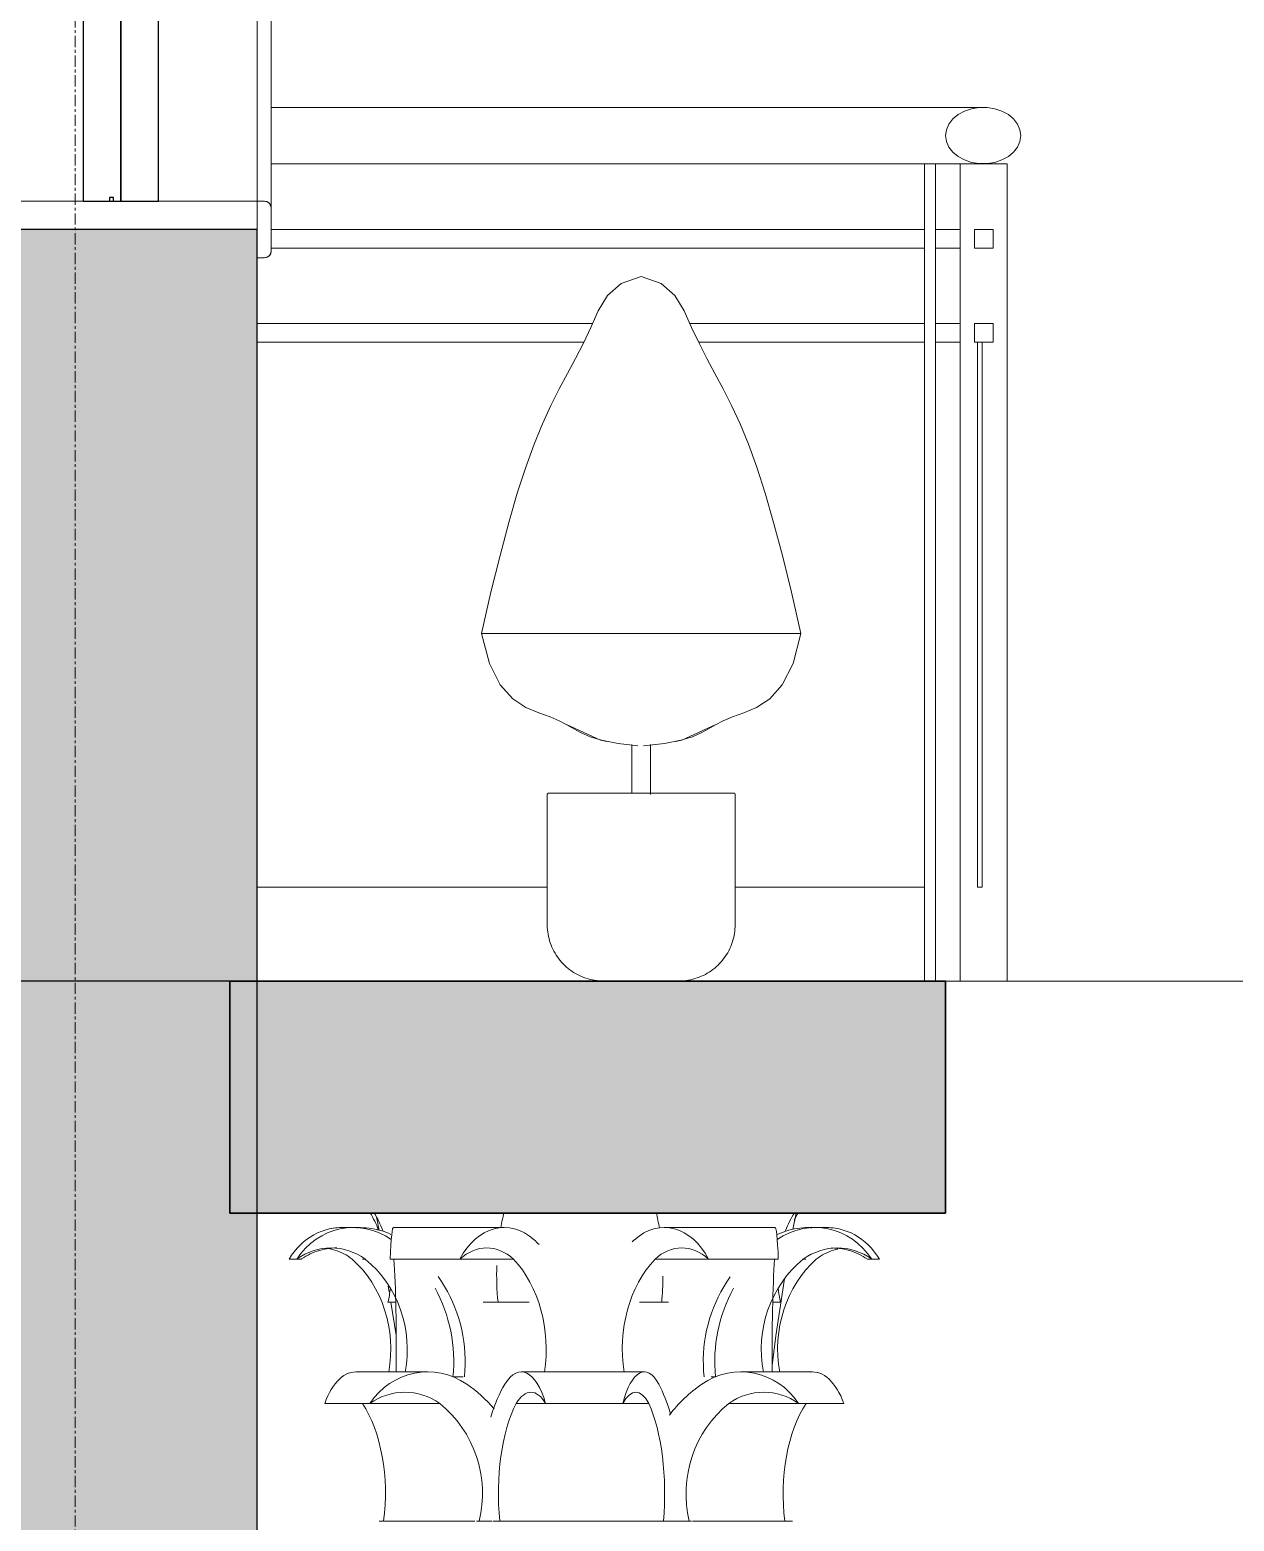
# Model space of a CAD drawing. Header units: inches. Extents: x -657 to 218, y -22 to 381.
# Drawn here: x 53.5 to 104, y 97.4 to 159.9 of the extents above; entities that cross this region are included whole.
import ezdxf

# ---------------------------------------------------------------- set-up
doc = ezdxf.new("R2010")
doc.units = ezdxf.units.IN
doc.header["$MEASUREMENT"] = 0
doc.linetypes.add('Centre', pattern=[1.181102, 0.472441, -0.23622, 0.23622, -0.23622])
doc.linetypes.add('Grid Line', pattern=[0.826772, 0.472441, -0.11811, 0.11811, -0.11811])
for name, color, linetype, lineweight in [('A-COLS', 52, 'Continuous', 9), ('A-FLOR', 192, 'Continuous', 9), ('A-FLOR-HRAL', 11, 'Continuous', 9), ('A-FLOR-LEVL', 51, 'Continuous', 9), ('A-FLOR-PATT', 8, 'Continuous', 9), ('A-GENM', 13, 'Continuous', 9), ('A-GLAZ', 151, 'Continuous', 9), ('A-WALL', 113, 'Continuous', 9), ('A-WALL-PATT', 111, 'Continuous', 9), ('S-GRID', 1, 'Continuous', 9)]:
    doc.layers.add(name, color=color, linetype=linetype, lineweight=lineweight)

# ---------------------------------------------------------------- blocks, each defined once
blk = doc.blocks.new('Blocks_Concrete Vase with Orbifolia Prayer Plant_F01327EN - Orbifolia Prayer Plant-V24-Section 2')
at = {"layer": 'A-GENM'}
for p, q in [((72.467, 134.567), (85.853, 134.567)), ((78.766, 129.91), (78.766, 127.853)), ((79.554, 127.817), (79.554, 129.909)), ((75.223, 127.817), (75.223, 122.362)), ((83.097, 122.362), (83.097, 127.817))]:
    blk.add_line(p, q, dxfattribs=at)
at = {"layer": 'A-GENM', "flags": 128}
for points in [[(72.467, 134.567), (72.863, 136.29), (73.243, 137.833), (73.61, 139.212), (73.967, 140.439), (74.319, 141.53), (74.668, 142.497), (75.018, 143.355), (75.37, 144.12), (75.723, 144.815), (76.07, 145.466), (76.409, 146.096), (76.736, 146.73), (77.047, 147.392), (77.359, 148.082), (77.752, 148.727), (78.321, 149.238), (79.16, 149.528)], [(79.16, 149.528), (78.321, 149.238), (77.752, 148.727), (77.359, 148.082), (77.047, 147.392), (76.736, 146.73), (76.409, 146.096), (76.07, 145.466), (75.723, 144.815), (75.37, 144.12), (75.018, 143.355), (74.668, 142.497), (74.319, 141.53), (73.967, 140.439), (73.61, 139.212), (73.243, 137.833), (72.863, 136.29), (72.467, 134.567)], [(79.16, 149.528), (79.998, 149.238), (80.567, 148.727), (80.961, 148.082), (81.273, 147.392), (81.583, 146.73), (81.91, 146.096), (82.25, 145.466), (82.597, 144.815), (82.949, 144.12), (83.302, 143.355), (83.652, 142.497), (84.001, 141.53), (84.353, 140.439), (84.71, 139.212), (85.077, 137.833), (85.457, 136.29), (85.853, 134.567)], [(85.853, 134.567), (85.457, 136.29), (85.077, 137.833), (84.71, 139.212), (84.353, 140.439), (84.001, 141.53), (83.652, 142.497), (83.302, 143.355), (82.949, 144.12), (82.597, 144.815), (82.25, 145.466), (81.91, 146.096), (81.583, 146.73), (81.273, 147.392), (80.961, 148.082), (80.567, 148.727), (79.998, 149.238), (79.16, 149.528)], [(79.017, 129.859), (78.189, 129.956), (77.503, 130.088), (77.017, 130.236), (76.648, 130.397), (76.337, 130.567), (76.042, 130.74), (75.723, 130.91), (75.34, 131.073), (74.865, 131.234), (74.328, 131.459), (73.774, 131.825), (73.249, 132.412), (72.798, 133.3), (72.467, 134.567)], [(72.467, 134.567), (72.798, 133.3), (73.249, 132.412), (73.774, 131.825), (74.328, 131.459), (74.865, 131.234), (75.34, 131.073), (75.723, 130.91), (76.042, 130.74), (76.337, 130.567), (76.648, 130.397), (77.017, 130.236), (77.503, 130.088), (78.189, 129.956), (79.017, 129.859)], [(85.853, 134.567), (85.522, 133.3), (85.071, 132.412), (84.546, 131.825), (83.992, 131.459), (83.455, 131.234), (82.98, 131.073), (82.596, 130.91), (82.278, 130.74), (81.983, 130.567), (81.672, 130.397), (81.303, 130.236), (80.817, 130.088), (80.13, 129.956), (79.262, 129.854)], [(79.262, 129.854), (80.13, 129.956), (80.817, 130.088), (81.303, 130.236), (81.672, 130.397), (81.983, 130.567), (82.278, 130.74), (82.596, 130.91), (82.98, 131.073), (83.455, 131.234), (83.992, 131.459), (84.546, 131.825), (85.071, 132.412), (85.522, 133.3), (85.853, 134.567)], [(76.057, 130.731), (77.454, 130.1), (77.718, 130.04)], [(82.263, 130.731), (80.865, 130.1), (80.602, 130.04)], [(75.223, 127.817), (75.223, 127.819), (75.223, 127.821), (75.223, 127.824), (75.224, 127.826), (75.224, 127.828), (75.224, 127.83), (75.225, 127.833), (75.226, 127.835), (75.226, 127.837), (75.227, 127.839), (75.228, 127.841), (75.229, 127.843), (75.23, 127.845), (75.232, 127.847), (75.233, 127.849), (75.234, 127.851), (75.236, 127.853), (75.237, 127.855), (75.239, 127.856), (75.24, 127.858), (75.242, 127.859), (75.244, 127.861), (75.245, 127.862), (75.247, 127.864), (75.249, 127.865), (75.251, 127.866), (75.253, 127.867), (75.255, 127.868), (75.257, 127.869), (75.259, 127.87), (75.261, 127.871), (75.264, 127.872), (75.266, 127.872), (75.268, 127.873), (75.27, 127.873), (75.273, 127.874), (75.275, 127.874), (75.277, 127.874), (75.279, 127.874), (75.28, 127.874)], [(75.28, 127.874), (75.283, 127.874), (75.292, 127.874), (75.308, 127.874), (75.33, 127.874), (75.357, 127.874), (75.391, 127.874), (75.431, 127.874), (75.477, 127.874), (75.529, 127.874), (75.586, 127.874), (75.65, 127.874), (75.718, 127.874), (75.793, 127.874), (75.873, 127.874), (75.958, 127.874), (76.048, 127.874), (76.143, 127.874), (76.243, 127.874), (76.348, 127.874), (76.457, 127.874), (76.57, 127.874), (76.688, 127.874), (76.809, 127.874), (76.935, 127.874), (77.064, 127.874), (77.196, 127.874), (77.331, 127.874), (77.469, 127.874), (77.61, 127.874), (77.754, 127.874), (77.9, 127.874), (78.047, 127.874), (78.197, 127.874), (78.348, 127.874), (78.5, 127.874), (78.654, 127.874), (78.77, 127.874)], [(83.04, 127.874), (83.037, 127.874), (83.027, 127.874), (83.012, 127.874), (82.99, 127.874), (82.962, 127.874), (82.928, 127.874), (82.889, 127.874), (82.843, 127.874), (82.791, 127.874), (82.733, 127.874), (82.67, 127.874), (82.601, 127.874), (82.527, 127.874), (82.447, 127.874), (82.362, 127.874), (82.272, 127.874), (82.177, 127.874), (82.077, 127.874), (81.972, 127.874), (81.863, 127.874), (81.749, 127.874), (81.632, 127.874), (81.51, 127.874), (81.385, 127.874), (81.256, 127.874), (81.124, 127.874), (80.989, 127.874), (80.85, 127.874), (80.709, 127.874), (80.566, 127.874), (80.42, 127.874), (80.272, 127.874), (80.123, 127.874), (79.972, 127.874), (79.819, 127.874), (79.666, 127.874), (79.512, 127.874), (79.357, 127.874), (79.202, 127.874), (79.047, 127.874), (78.892, 127.874), (78.737, 127.874), (78.583, 127.874), (78.43, 127.874), (78.278, 127.874), (78.128, 127.874), (77.979, 127.874), (77.832, 127.874), (77.688, 127.874), (77.545, 127.874), (77.405, 127.874), (77.268, 127.874), (77.135, 127.874), (77.004, 127.874), (76.877, 127.874), (76.753, 127.874), (76.633, 127.874), (76.517, 127.874), (76.406, 127.874), (76.299, 127.874), (76.196, 127.874), (76.099, 127.874), (76.006, 127.874), (75.918, 127.874), (75.835, 127.874), (75.758, 127.874), (75.686, 127.874), (75.62, 127.874), (75.559, 127.874), (75.504, 127.874), (75.455, 127.874), (75.412, 127.874), (75.375, 127.874), (75.344, 127.874), (75.319, 127.874), (75.3, 127.874), (75.287, 127.874), (75.281, 127.874), (75.28, 127.874)], [(79.583, 127.874), (79.737, 127.874), (79.89, 127.874), (80.041, 127.874), (80.192, 127.874), (80.34, 127.874), (80.487, 127.874), (80.632, 127.874), (80.774, 127.874), (80.914, 127.874), (81.051, 127.874), (81.185, 127.874), (81.316, 127.874), (81.443, 127.874), (81.567, 127.874), (81.687, 127.874), (81.802, 127.874), (81.914, 127.874), (82.021, 127.874), (82.123, 127.874), (82.221, 127.874), (82.314, 127.874), (82.402, 127.874), (82.484, 127.874), (82.562, 127.874), (82.634, 127.874), (82.7, 127.874), (82.761, 127.874), (82.816, 127.874), (82.865, 127.874), (82.908, 127.874), (82.945, 127.874), (82.976, 127.874), (83.001, 127.874), (83.02, 127.874), (83.032, 127.874), (83.039, 127.874), (83.04, 127.874)], [(83.04, 127.874), (83.042, 127.874), (83.044, 127.874), (83.047, 127.874), (83.049, 127.873), (83.051, 127.873), (83.053, 127.872), (83.055, 127.872), (83.058, 127.871), (83.06, 127.87), (83.062, 127.87), (83.064, 127.869), (83.066, 127.868), (83.068, 127.866), (83.07, 127.865), (83.072, 127.864), (83.074, 127.863), (83.076, 127.861), (83.077, 127.86), (83.079, 127.858), (83.081, 127.857), (83.082, 127.855), (83.084, 127.853), (83.085, 127.851), (83.087, 127.85), (83.088, 127.848), (83.089, 127.846), (83.09, 127.844), (83.091, 127.842), (83.092, 127.84), (83.093, 127.838), (83.094, 127.835), (83.094, 127.833), (83.095, 127.831), (83.096, 127.829), (83.096, 127.827), (83.096, 127.824), (83.097, 127.822), (83.097, 127.82), (83.097, 127.817), (83.097, 127.817)], [(77.585, 120), (77.491, 120.002), (77.396, 120.008), (77.302, 120.017), (77.209, 120.03), (77.116, 120.047), (77.024, 120.068), (76.932, 120.092), (76.842, 120.12), (76.753, 120.151), (76.665, 120.186), (76.579, 120.225), (76.494, 120.267), (76.411, 120.312), (76.33, 120.361), (76.251, 120.413), (76.174, 120.467), (76.1, 120.525), (76.027, 120.586), (75.958, 120.65), (75.89, 120.716), (75.826, 120.786), (75.764, 120.857), (75.706, 120.931), (75.65, 121.007), (75.597, 121.086), (75.548, 121.166), (75.502, 121.249), (75.459, 121.333), (75.419, 121.419), (75.383, 121.506), (75.351, 121.595), (75.322, 121.685), (75.297, 121.776), (75.275, 121.868), (75.257, 121.961), (75.243, 122.054), (75.233, 122.148), (75.226, 122.242), (75.223, 122.337), (75.223, 122.362)], [(83.097, 122.362), (83.095, 122.268), (83.089, 122.173), (83.08, 122.079), (83.067, 121.986), (83.05, 121.893), (83.029, 121.801), (83.005, 121.709), (82.977, 121.619), (82.945, 121.53), (82.91, 121.442), (82.872, 121.356), (82.83, 121.271), (82.785, 121.188), (82.736, 121.107), (82.684, 121.028), (82.629, 120.952), (82.571, 120.877), (82.511, 120.805), (82.447, 120.735), (82.38, 120.668), (82.311, 120.603), (82.24, 120.542), (82.166, 120.483), (82.089, 120.427), (82.011, 120.374), (81.93, 120.325), (81.848, 120.279), (81.764, 120.236), (81.678, 120.197), (81.591, 120.161), (81.502, 120.128), (81.412, 120.099), (81.321, 120.074), (81.229, 120.052), (81.136, 120.034), (81.043, 120.02), (80.949, 120.01), (80.855, 120.003), (80.76, 120), (80.735, 120)]]:
    blk.add_lwpolyline(points, dxfattribs=at)
blk = doc.blocks.new('Railing - 800mm-482877-Section 2')
at = {"layer": 'A-FLOR-HRAL'}
for p, q in [((63.063, 123.937), (75.223, 123.937)), ((83.097, 123.937), (91.028, 123.937))]:
    blk.add_line(p, q, dxfattribs=at)
blk = doc.blocks.new('Railing - 50 x 12mm-482879-Section 2')
at = {"layer": 'A-FLOR-HRAL'}
for p, q in [((91.5, 154.252), (91.028, 154.252)), ((91.028, 154.252), (91.028, 120)), ((91.5, 120), (91.5, 154.252))]:
    blk.add_line(p, q, dxfattribs=at)
blk = doc.blocks.new('Railing - 50 x 12mm-V25-Section 2')
at = {"layer": 'A-FLOR-HRAL'}
for p, q in [((92.532, 120), (92.532, 154.252)), ((92.532, 154.252), (94.5, 154.252)), ((94.5, 154.252), (94.5, 120)), ((94.5, 120), (92.532, 120))]:
    blk.add_line(p, q, dxfattribs=at)
blk = doc.blocks.new('Railing - 800mm-V26-Section 2')
at = {"layer": 'A-FLOR-HRAL', "lineweight": 18}
for p, q in [((93.448, 146.772), (93.251, 146.772)), ((93.251, 146.772), (93.251, 123.937)), ((93.448, 123.937), (93.448, 146.772)), ((93.251, 123.937), (93.448, 123.937))]:
    blk.add_line(p, q, dxfattribs=at)
blk = doc.blocks.new('Railing - Railing-490507-Section 2')
at = {"layer": 'A-FLOR-HRAL'}
for p, q in [((93.492, 156.614), (63.644, 156.614)), ((63.654, 154.252), (92.532, 154.252)), ((63.654, 151.496), (91.028, 151.496)), ((91.5, 151.496), (92.532, 151.496)), ((91.028, 150.709), (63.654, 150.709)), ((92.532, 150.709), (91.5, 150.709)), ((63.063, 147.559), (77.123, 147.559)), ((81.197, 147.559), (91.028, 147.559)), ((91.5, 147.559), (92.532, 147.559)), ((76.756, 146.772), (63.063, 146.772)), ((91.028, 146.772), (81.557, 146.772)), ((92.532, 146.772), (91.5, 146.772))]:
    blk.add_line(p, q, dxfattribs=at)
at = {"layer": 'A-FLOR-HRAL', "lineweight": 18}
for p, q in [((93.909, 151.496), (93.122, 151.496)), ((93.122, 151.496), (93.122, 150.709)), ((93.909, 150.709), (93.909, 151.496)), ((93.122, 150.709), (93.909, 150.709)), ((93.909, 147.559), (93.122, 147.559)), ((93.122, 147.559), (93.122, 146.772)), ((93.909, 146.772), (93.909, 147.559)), ((93.122, 146.772), (93.909, 146.772))]:
    blk.add_line(p, q, dxfattribs=at)
at = {"layer": 'A-FLOR-HRAL', "lineweight": 18, "flags": 128}
for points in [[(95.067, 155.433), (95.032, 155.679), (94.93, 155.913), (94.766, 156.127), (94.546, 156.311), (94.279, 156.456), (93.978, 156.556), (93.656, 156.608), (93.327, 156.608), (93.005, 156.556), (92.704, 156.456), (92.438, 156.311), (92.218, 156.127), (92.053, 155.913), (91.951, 155.679), (91.917, 155.433)], [(91.917, 155.433), (91.951, 155.188), (92.053, 154.953), (92.218, 154.739), (92.438, 154.555), (92.704, 154.41), (93.005, 154.31), (93.327, 154.258), (93.656, 154.258), (93.978, 154.31), (94.279, 154.41), (94.546, 154.555), (94.766, 154.739), (94.93, 154.953), (95.032, 155.188), (95.067, 155.433)]]:
    blk.add_lwpolyline(points, dxfattribs=at)
at = {"layer": 'A-FLOR-HRAL'}
for points in [[(93.327, 156.608), (93.382, 156.612), (93.492, 156.616), (93.602, 156.612), (93.656, 156.608)], [(93.656, 154.258), (93.602, 154.254), (93.492, 154.25), (93.382, 154.254), (93.327, 154.258)]]:
    blk.add_open_spline(points, degree=3, dxfattribs=at)
for name in ['Railing - 50 x 12mm-482879-Section 2', 'Railing - 50 x 12mm-V25-Section 2', 'Railing - 800mm-V26-Section 2', 'Railing - 800mm-482877-Section 2']:
    blk.add_blockref(name, (0, 0))
blk = doc.blocks.new('Top Rail Type - Top Rail_Internal_-490515-Section 2')
at = {"layer": 'A-FLOR-HRAL'}
for p, q in [((93.492, 156.614), (63.644, 156.614)), ((63.654, 154.252), (92.532, 154.252))]:
    blk.add_line(p, q, dxfattribs=at)
at = {"layer": 'A-FLOR-HRAL', "flags": 128}
for points in [[(95.067, 155.433), (95.032, 155.679), (94.93, 155.913), (94.766, 156.127), (94.546, 156.311), (94.279, 156.456), (93.978, 156.556), (93.656, 156.608), (93.327, 156.608), (93.005, 156.556), (92.704, 156.456), (92.438, 156.311), (92.218, 156.127), (92.053, 155.913), (91.951, 155.679), (91.917, 155.433)], [(91.917, 155.433), (91.951, 155.188), (92.053, 154.953), (92.218, 154.739), (92.438, 154.555), (92.704, 154.41), (93.005, 154.31), (93.327, 154.258), (93.656, 154.258), (93.978, 154.31), (94.279, 154.41), (94.546, 154.555), (94.766, 154.739), (94.93, 154.953), (95.032, 155.188), (95.067, 155.433)]]:
    blk.add_lwpolyline(points, dxfattribs=at)
at = {"layer": 'A-FLOR-HRAL'}
for points in [[(93.327, 156.608), (93.382, 156.612), (93.492, 156.616), (93.602, 156.612), (93.656, 156.608)], [(93.656, 154.258), (93.602, 154.254), (93.492, 154.25), (93.382, 154.254), (93.327, 154.258)]]:
    blk.add_open_spline(points, degree=3, dxfattribs=at)
blk = doc.blocks.new('Blocks_4 Panel Checkered Sliding Window_F03360EN - 1_2 x 1_1 m-504167-Section 2')
at = {"layer": 'A-GLAZ', "lineweight": 18}
for p, q in [((51.055, 195.708), (51.055, 193.898)), ((51.646, 195.984), (51.332, 195.984)), ((51.646, 193.622), (51.646, 195.984)), ((63.063, 195.984), (63.063, 193.622)), ((63.377, 195.984), (63.063, 195.984)), ((63.654, 193.898), (63.654, 195.708)), ((51.646, 194.803), (51.646, 193.622)), ((63.063, 194.803), (51.646, 194.803)), ((63.063, 193.622), (63.063, 194.803)), ((51.332, 193.622), (51.646, 193.622)), ((51.646, 193.622), (63.063, 193.622)), ((63.063, 193.622), (63.377, 193.622)), ((51.646, 152.677), (51.332, 152.677)), ((51.646, 152.677), (51.646, 151.496)), ((63.063, 152.677), (51.646, 152.677)), ((51.646, 150.315), (51.646, 152.677)), ((63.063, 151.496), (63.063, 152.677)), ((63.377, 152.677), (63.063, 152.677)), ((63.063, 152.677), (63.063, 150.315)), ((51.055, 152.401), (51.055, 150.591)), ((63.654, 150.591), (63.654, 152.401)), ((51.646, 151.496), (63.063, 151.496)), ((51.332, 150.315), (51.646, 150.315)), ((63.063, 150.315), (63.377, 150.315))]:
    blk.add_line(p, q, dxfattribs=at)
at = {"layer": 'A-GLAZ'}
for p, q in [((51.055, 193.898), (51.055, 152.401)), ((63.654, 152.401), (63.654, 193.898)), ((51.646, 152.677), (51.646, 193.622)), ((51.646, 193.622), (51.646, 152.677)), ((63.063, 152.677), (63.063, 193.622)), ((63.063, 152.677), (63.063, 193.622)), ((53.856, 176.319), (53.856, 176.161)), ((53.888, 176.319), (53.856, 176.319)), ((54.316, 176.319), (53.872, 176.319)), ((54.961, 176.319), (54.316, 176.319)), ((54.316, 176.161), (54.316, 176.319)), ((54.961, 176.319), (55.261, 176.319)), ((54.961, 176.161), (54.961, 176.319)), ((55.261, 176.319), (55.618, 176.319)), ((55.261, 176.161), (55.261, 176.319)), ((55.618, 176.319), (55.78, 176.319)), ((55.618, 176.319), (55.618, 176.161)), ((55.717, 173.307), (55.717, 176.319)), ((55.717, 176.319), (55.78, 176.319)), ((53.856, 176.161), (53.888, 176.161)), ((53.872, 176.161), (54.316, 176.161)), ((53.926, 176.161), (53.926, 173.307)), ((54.316, 176.161), (54.961, 176.161)), ((54.714, 173.307), (54.714, 176.161)), ((55.261, 176.161), (54.961, 176.161)), ((55.618, 176.161), (55.261, 176.161)), ((55.78, 176.161), (55.618, 176.161)), ((55.697, 175.776), (55.697, 175.694)), ((55.697, 175.694), (55.697, 175.612)), ((53.83, 174.87), (53.83, 174.823)), ((53.83, 174.87), (54.315, 174.87)), ((53.83, 174.823), (54.315, 174.823)), ((53.83, 174.776), (53.83, 174.682)), ((53.83, 174.776), (54.315, 174.776)), ((53.83, 174.682), (54.315, 174.682)), ((53.83, 174.635), (53.83, 174.587)), ((53.83, 174.635), (54.315, 174.635)), ((53.83, 174.587), (54.315, 174.587)), ((53.877, 174.823), (53.877, 174.776)), ((53.877, 174.823), (53.936, 174.823)), ((53.877, 174.682), (53.877, 174.635)), ((53.877, 174.635), (53.936, 174.635)), ((54.315, 174.87), (54.801, 174.87)), ((54.315, 174.823), (54.801, 174.823)), ((54.315, 174.776), (54.801, 174.776)), ((54.315, 174.682), (54.801, 174.682)), ((54.315, 174.635), (54.801, 174.635)), ((54.315, 174.587), (54.801, 174.587)), ((54.639, 174.477), (54.669, 174.477)), ((54.695, 174.823), (54.754, 174.823)), ((54.695, 174.635), (54.754, 174.635)), ((54.754, 174.776), (54.754, 174.823)), ((54.754, 174.635), (54.754, 174.682)), ((54.801, 174.823), (54.801, 174.87)), ((54.801, 174.682), (54.801, 174.776)), ((54.801, 174.587), (54.801, 174.635)), ((55.697, 173.857), (55.697, 173.775)), ((55.697, 173.775), (55.697, 173.692)), ((53.854, 173.307), (53.854, 173.15)), ((53.87, 173.307), (53.854, 173.307)), ((53.87, 173.307), (53.854, 173.307)), ((53.854, 173.15), (53.87, 173.15)), ((53.854, 173.15), (53.87, 173.15)), ((53.856, 173.15), (53.856, 172.992)), ((54.079, 173.15), (53.856, 173.15)), ((53.972, 173.307), (53.87, 173.307)), ((53.966, 173.459), (53.966, 173.15)), ((53.966, 173.459), (53.968, 173.439)), ((54.547, 173.15), (54.079, 173.15)), ((54.405, 173.635), (54.235, 173.635)), ((55.717, 173.15), (54.547, 173.15)), ((54.967, 173.307), (54.67, 173.307)), ((54.672, 173.439), (54.674, 173.459)), ((54.674, 173.15), (54.674, 173.459)), ((54.967, 173.307), (55.261, 173.307)), ((54.967, 173.15), (54.967, 173.307)), ((55.261, 173.307), (55.618, 173.307)), ((55.261, 173.15), (55.261, 173.307)), ((55.618, 173.307), (55.717, 173.307)), ((55.618, 173.307), (55.618, 173.15)), ((55.717, 173.15), (55.717, 172.992)), ((55.78, 173.15), (55.717, 173.15)), ((53.856, 172.992), (54.079, 172.992)), ((53.926, 172.992), (53.926, 170.138)), ((54.079, 172.992), (54.547, 172.992)), ((54.547, 172.992), (55.717, 172.992)), ((54.714, 170.138), (54.714, 172.992)), ((55.697, 172.607), (55.697, 172.525)), ((55.697, 172.525), (55.697, 172.442)), ((55.717, 172.992), (55.717, 170.138)), ((53.83, 171.712), (53.83, 171.665)), ((54.315, 171.712), (53.83, 171.712)), ((54.315, 171.665), (53.83, 171.665)), ((53.83, 171.617), (53.83, 171.524)), ((54.315, 171.617), (53.83, 171.617)), ((54.315, 171.524), (53.83, 171.524)), ((53.83, 171.476), (53.83, 171.429)), ((54.315, 171.476), (53.83, 171.476)), ((54.315, 171.429), (53.83, 171.429)), ((53.877, 171.665), (53.877, 171.617)), ((53.936, 171.665), (53.877, 171.665)), ((53.877, 171.524), (53.877, 171.476)), ((53.936, 171.476), (53.877, 171.476)), ((54.315, 171.319), (54.249, 171.319)), ((54.801, 171.712), (54.315, 171.712)), ((54.801, 171.665), (54.315, 171.665)), ((54.801, 171.617), (54.315, 171.617)), ((54.801, 171.524), (54.315, 171.524)), ((54.801, 171.476), (54.315, 171.476)), ((54.801, 171.429), (54.315, 171.429)), ((54.669, 171.822), (54.639, 171.822)), ((54.754, 171.665), (54.695, 171.665)), ((54.754, 171.476), (54.695, 171.476)), ((54.754, 171.617), (54.754, 171.665)), ((54.754, 171.476), (54.754, 171.524)), ((54.801, 171.665), (54.801, 171.712)), ((54.801, 171.524), (54.801, 171.617)), ((54.801, 171.429), (54.801, 171.476)), ((55.697, 170.688), (55.697, 170.605)), ((53.854, 170.138), (53.854, 169.98)), ((53.87, 170.138), (53.854, 170.138)), ((54.092, 170.138), (53.854, 170.138)), ((53.908, 170.138), (53.87, 170.138)), ((54.547, 170.138), (54.092, 170.138)), ((54.092, 170.138), (54.092, 169.98)), ((55.717, 170.138), (54.547, 170.138)), ((55.697, 170.605), (55.697, 170.523)), ((55.717, 170.138), (55.717, 169.98)), ((53.854, 169.98), (54.092, 169.98)), ((53.854, 169.98), (53.87, 169.98)), ((53.87, 169.98), (53.908, 169.98)), ((54.092, 169.98), (54.547, 169.98)), ((54.547, 169.98), (55.717, 169.98)), ((55.78, 169.98), (55.717, 169.98))]:
    blk.add_line(p, q, dxfattribs=at)
at = {"layer": 'A-GLAZ', "lineweight": 25}
for p, q in [((55.78, 193.622), (55.78, 152.677)), ((57.354, 193.622), (55.78, 193.622)), ((57.354, 152.677), (57.354, 193.622)), ((57.354, 193.622), (57.354, 152.677)), ((58.929, 193.622), (57.354, 193.622)), ((58.929, 152.677), (58.929, 193.622)), ((55.78, 152.677), (57.354, 152.677)), ((56.882, 152.835), (56.882, 152.677)), ((57.039, 152.835), (56.882, 152.835)), ((56.882, 152.677), (57.039, 152.677)), ((57.039, 152.677), (57.039, 152.835)), ((57.354, 152.677), (58.929, 152.677))]:
    blk.add_line(p, q, dxfattribs=at)
at = {"layer": 'A-GLAZ', "flags": 128}
for points in [[(53.878, 174.87), (53.877, 174.876), (53.877, 174.882), (53.877, 174.888), (53.877, 174.893), (53.877, 174.899), (53.878, 174.905), (53.878, 174.911), (53.879, 174.917), (53.88, 174.922), (53.882, 174.928), (53.883, 174.934), (53.885, 174.939), (53.887, 174.945), (53.89, 174.95), (53.892, 174.955), (53.895, 174.96), (53.898, 174.965), (53.901, 174.97), (53.904, 174.975), (53.908, 174.98), (53.908, 174.98)], [(53.908, 174.477), (53.904, 174.482), (53.901, 174.487), (53.898, 174.492), (53.895, 174.497), (53.892, 174.502), (53.89, 174.507), (53.887, 174.513), (53.885, 174.518), (53.883, 174.523), (53.882, 174.529), (53.88, 174.535), (53.879, 174.54), (53.878, 174.546), (53.878, 174.552), (53.877, 174.558), (53.877, 174.564), (53.877, 174.569), (53.877, 174.575), (53.877, 174.581), (53.878, 174.587), (53.878, 174.587)], [(54.723, 174.98), (54.727, 174.975), (54.73, 174.971), (54.733, 174.966), (54.736, 174.961), (54.739, 174.956), (54.741, 174.95), (54.744, 174.945), (54.746, 174.939), (54.747, 174.934), (54.749, 174.928), (54.751, 174.923), (54.752, 174.917), (54.753, 174.911), (54.753, 174.905), (54.754, 174.9), (54.754, 174.894), (54.754, 174.888), (54.754, 174.882), (54.753, 174.876), (54.753, 174.87), (54.753, 174.87)], [(54.753, 174.587), (54.753, 174.581), (54.754, 174.576), (54.754, 174.57), (54.754, 174.564), (54.754, 174.558), (54.753, 174.552), (54.753, 174.547), (54.752, 174.541), (54.751, 174.535), (54.749, 174.529), (54.748, 174.524), (54.746, 174.518), (54.744, 174.513), (54.741, 174.507), (54.739, 174.502), (54.736, 174.497), (54.733, 174.492), (54.73, 174.487), (54.727, 174.482), (54.723, 174.478), (54.723, 174.477)], [(54.162, 173.628), (54.09, 173.603), (54.032, 173.569), (53.991, 173.529), (53.969, 173.484)], [(54.671, 173.484), (54.649, 173.529), (54.608, 173.569), (54.55, 173.603), (54.478, 173.628)], [(53.878, 171.712), (53.877, 171.718), (53.877, 171.724), (53.877, 171.729), (53.877, 171.735), (53.877, 171.741), (53.878, 171.747), (53.878, 171.753), (53.879, 171.758), (53.88, 171.764), (53.882, 171.77), (53.883, 171.775), (53.885, 171.781), (53.887, 171.786), (53.89, 171.792), (53.892, 171.797), (53.895, 171.802), (53.898, 171.807), (53.901, 171.812), (53.904, 171.817), (53.908, 171.822), (53.908, 171.822)], [(53.908, 171.319), (53.904, 171.324), (53.901, 171.329), (53.898, 171.333), (53.895, 171.339), (53.892, 171.344), (53.89, 171.349), (53.887, 171.354), (53.885, 171.36), (53.883, 171.365), (53.882, 171.371), (53.88, 171.377), (53.879, 171.382), (53.878, 171.388), (53.878, 171.394), (53.877, 171.4), (53.877, 171.405), (53.877, 171.411), (53.877, 171.417), (53.877, 171.423), (53.878, 171.429), (53.878, 171.429)], [(54.723, 171.822), (54.727, 171.817), (54.73, 171.812), (54.733, 171.808), (54.736, 171.802), (54.739, 171.797), (54.741, 171.792), (54.744, 171.787), (54.746, 171.781), (54.747, 171.776), (54.749, 171.77), (54.751, 171.764), (54.752, 171.759), (54.753, 171.753), (54.753, 171.747), (54.754, 171.741), (54.754, 171.736), (54.754, 171.73), (54.754, 171.724), (54.753, 171.718), (54.753, 171.712), (54.753, 171.712)], [(54.753, 171.429), (54.753, 171.423), (54.754, 171.417), (54.754, 171.412), (54.754, 171.406), (54.754, 171.4), (54.753, 171.394), (54.753, 171.388), (54.752, 171.383), (54.751, 171.377), (54.749, 171.371), (54.748, 171.366), (54.746, 171.36), (54.744, 171.355), (54.741, 171.349), (54.739, 171.344), (54.736, 171.339), (54.733, 171.334), (54.73, 171.329), (54.727, 171.324), (54.723, 171.319), (54.723, 171.319)]]:
    blk.add_lwpolyline(points, dxfattribs=at)
at = {"layer": 'A-GLAZ', "lineweight": 18}
for centre, start, end in [((51.332, 195.708), 90, 180), ((63.377, 195.708), 0, 90), ((51.332, 193.898), 180, 270), ((63.377, 193.898), 270, 0), ((51.332, 152.401), 90, 180), ((63.377, 152.401), 0, 90), ((51.332, 150.591), 180, 270), ((63.377, 150.591), 270, 0)]:
    blk.add_arc(centre, 0.276, start, end, dxfattribs=at)
at = {"layer": 'A-GLAZ'}
for points, knots in [([(51.055, 195.708), (51.055, 195.733), (51.06, 195.768), (51.075, 195.814), (51.089, 195.841), (51.102, 195.861), (51.116, 195.881), (51.132, 195.899), (51.149, 195.916), (51.168, 195.931), (51.193, 195.948), (51.225, 195.964), (51.271, 195.98), (51.307, 195.984), (51.332, 195.984)], [0, 0, 0, 0, 0.166667, 0.25, 0.333333, 0.375, 0.416667, 0.5, 0.541667, 0.583333, 0.666667, 0.75, 0.833333, 1, 1, 1, 1]), ([(63.377, 195.984), (63.401, 195.984), (63.437, 195.98), (63.483, 195.964), (63.516, 195.948), (63.541, 195.931), (63.56, 195.916), (63.577, 195.899), (63.597, 195.877), (63.614, 195.851), (63.625, 195.83), (63.635, 195.808), (63.649, 195.768), (63.654, 195.733), (63.654, 195.708)], [0, 0, 0, 0, 0.166667, 0.25, 0.333333, 0.416667, 0.458333, 0.5, 0.583333, 0.666667, 0.708333, 0.75, 0.833333, 1, 1, 1, 1]), ([(51.332, 193.622), (51.307, 193.622), (51.271, 193.627), (51.225, 193.642), (51.193, 193.658), (51.168, 193.675), (51.149, 193.691), (51.132, 193.707), (51.112, 193.73), (51.095, 193.755), (51.083, 193.776), (51.073, 193.798), (51.06, 193.838), (51.055, 193.874), (51.055, 193.898)], [0, 0, 0, 0, 0.166667, 0.25, 0.333333, 0.416667, 0.458333, 0.5, 0.583333, 0.666667, 0.708333, 0.75, 0.833333, 1, 1, 1, 1]), ([(63.654, 193.898), (63.654, 193.874), (63.649, 193.838), (63.633, 193.792), (63.62, 193.765), (63.607, 193.745), (63.593, 193.725), (63.577, 193.707), (63.56, 193.691), (63.541, 193.675), (63.516, 193.658), (63.483, 193.642), (63.437, 193.627), (63.401, 193.622), (63.377, 193.622)], [0, 0, 0, 0, 0.166667, 0.25, 0.333333, 0.375, 0.416667, 0.5, 0.541667, 0.583333, 0.666667, 0.75, 0.833333, 1, 1, 1, 1]), ([(54.32, 173.634), (54.311, 173.634), (54.297, 173.634), (54.279, 173.634), (54.266, 173.634), (54.252, 173.634), (54.239, 173.635), (54.225, 173.635), (54.212, 173.634), (54.199, 173.633), (54.183, 173.631), (54.17, 173.629), (54.162, 173.628)], [0, 0, 0, 0, 0.166667, 0.25, 0.333333, 0.416667, 0.5, 0.583333, 0.666667, 0.75, 0.833333, 1, 1, 1, 1]), ([(54.478, 173.628), (54.47, 173.629), (54.458, 173.631), (54.441, 173.633), (54.428, 173.634), (54.415, 173.635), (54.402, 173.635), (54.388, 173.634), (54.375, 173.634), (54.361, 173.634), (54.343, 173.634), (54.329, 173.634), (54.32, 173.634)], [0, 0, 0, 0, 0.166667, 0.25, 0.333333, 0.416667, 0.5, 0.583333, 0.666667, 0.75, 0.833333, 1, 1, 1, 1]), ([(51.332, 152.677), (51.307, 152.677), (51.271, 152.672), (51.225, 152.657), (51.193, 152.641), (51.168, 152.624), (51.149, 152.609), (51.132, 152.592), (51.112, 152.57), (51.095, 152.544), (51.083, 152.523), (51.073, 152.501), (51.06, 152.461), (51.055, 152.425), (51.055, 152.401)], [0, 0, 0, 0, 0.166667, 0.25, 0.333333, 0.416667, 0.458333, 0.5, 0.583333, 0.666667, 0.708333, 0.75, 0.833333, 1, 1, 1, 1]), ([(63.654, 152.401), (63.654, 152.425), (63.649, 152.461), (63.633, 152.507), (63.62, 152.534), (63.607, 152.554), (63.593, 152.574), (63.577, 152.592), (63.56, 152.609), (63.541, 152.624), (63.516, 152.641), (63.483, 152.657), (63.437, 152.672), (63.401, 152.677), (63.377, 152.677)], [0, 0, 0, 0, 0.166667, 0.25, 0.333333, 0.375, 0.416667, 0.5, 0.541667, 0.583333, 0.666667, 0.75, 0.833333, 1, 1, 1, 1]), ([(51.055, 150.591), (51.055, 150.567), (51.06, 150.531), (51.075, 150.485), (51.089, 150.458), (51.102, 150.438), (51.116, 150.418), (51.132, 150.4), (51.149, 150.383), (51.168, 150.368), (51.193, 150.351), (51.225, 150.335), (51.271, 150.32), (51.307, 150.315), (51.332, 150.315)], [0, 0, 0, 0, 0.166667, 0.25, 0.333333, 0.375, 0.416667, 0.5, 0.541667, 0.583333, 0.666667, 0.75, 0.833333, 1, 1, 1, 1]), ([(63.377, 150.315), (63.401, 150.315), (63.437, 150.32), (63.483, 150.335), (63.516, 150.351), (63.541, 150.368), (63.56, 150.383), (63.577, 150.4), (63.597, 150.423), (63.614, 150.448), (63.625, 150.469), (63.635, 150.491), (63.649, 150.531), (63.654, 150.567), (63.654, 150.591)], [0, 0, 0, 0, 0.166667, 0.25, 0.333333, 0.416667, 0.458333, 0.5, 0.583333, 0.666667, 0.708333, 0.75, 0.833333, 1, 1, 1, 1])]:
    blk.add_open_spline(points, degree=3, knots=knots, dxfattribs=at)

msp = doc.modelspace()

# ---------------------------------------------------------------- hatches: boundary and pattern name
at = {"layer": 'A-FLOR-PATT'}
msp.add_hatch(color=256, dxfattribs=at).paths.add_polyline_path([(90.701, 110.273), (91.917, 110.273), (91.917, 120), (61.917, 120), (61.917, 110.273), (87.398, 110.273)])
at = {"layer": 'A-WALL-PATT'}
h = msp.add_hatch(color=256, dxfattribs=at)
h.paths.add_polyline_path([(63.063, 120), (63.063, 151.496), (51.646, 151.496), (51.646, 120), (57.674, 120)])
h.paths.add_polyline_path([(57.674, 194.803), (63.063, 194.803), (63.063, 240), (51.646, 240), (51.646, 194.803)])
msp.add_hatch(color=256, dxfattribs=at).paths.add_polyline_path([(51.646, 0), (63.063, 0), (63.063, 120), (51.646, 120), (51.646, 21.742)])

# ---------------------------------------------------------------- linework, layer by layer
at = {"layer": 'A-COLS'}
for p, q in [((68.175, 109.545), (68.075, 110.049)), ((85.654, 110.273), (85.519, 109.591)), ((64.747, 108.342), (64.406, 108.342)), ((64.908, 108.342), (64.727, 108.342)), ((65.686, 108.711), (65.622, 108.691)), ((67.62, 108.342), (67.481, 108.342)), ((68.641, 108.342), (71.564, 108.342)), ((71.591, 108.342), (73.806, 108.342)), ((81.956, 108.342), (79.741, 108.342)), ((84.906, 108.342), (81.983, 108.342)), ((85.913, 108.342), (86.066, 108.342)), ((88.639, 108.342), (88.82, 108.342)), ((88.8, 108.342), (89.141, 108.342)), ((68.6, 106.971), (68.562, 107.213)), ((68.548, 106.539), (68.875, 106.539)), ((72.534, 106.539), (73.16, 106.539)), ((73.16, 106.539), (74.46, 106.539)), ((79.091, 106.539), (80.019, 106.539)), ((80.019, 106.539), (80.304, 106.539)), ((84.672, 106.539), (84.999, 106.539)), ((71.464, 103.41), (71.271, 103.41)), ((71.397, 103.41), (71.701, 103.41)), ((82.15, 103.41), (82.093, 103.41)), ((82.143, 103.41), (82.276, 103.41)), ((67.791, 102.294), (65.899, 102.294)), ((70.716, 102.294), (67.817, 102.294)), ((73.926, 102.294), (75.138, 102.294)), ((75.152, 102.294), (78.395, 102.294)), ((78.408, 102.294), (79.478, 102.294)), ((82.831, 102.294), (85.73, 102.294)), ((85.756, 102.294), (87.648, 102.294)), ((68.181, 97.362), (68.341, 97.362)), ((68.513, 97.362), (68.368, 97.362)), ((68.475, 97.362), (72.193, 97.362)), ((72.37, 97.362), (72.254, 97.362)), ((72.37, 97.362), (72.769, 97.362)), ((72.752, 97.362), (72.906, 97.362)), ((72.941, 97.362), (73.232, 97.362)), ((73.232, 97.362), (74.02, 97.362)), ((74.015, 97.362), (79.72, 97.362)), ((79.711, 97.362), (80.091, 97.362)), ((80.091, 97.362), (80.2, 97.362)), ((80.213, 97.362), (80.895, 97.362)), ((80.879, 97.362), (81.177, 97.362)), ((81.177, 97.362), (81.262, 97.362)), ((81.316, 97.362), (85.504, 97.362))]:
    msp.add_line(p, q, dxfattribs=at)
at = {"layer": 'A-COLS', "flags": 128}
for points in [[(66.595, 109.665), (66.718, 109.665), (66.83, 109.665), (66.933, 109.665), (67.026, 109.665), (67.109, 109.665), (67.182, 109.665), (67.244, 109.665), (67.296, 109.665), (67.337, 109.665), (67.368, 109.665), (67.387, 109.665), (67.397, 109.665), (67.397, 109.665)], [(67.397, 109.665), (67.392, 109.665), (67.376, 109.665), (67.349, 109.665), (67.312, 109.665), (67.264, 109.665), (67.205, 109.665), (67.136, 109.665), (67.057, 109.665), (66.968, 109.665), (66.868, 109.665), (66.759, 109.665), (66.64, 109.665), (66.595, 109.665)], [(67.397, 109.665), (67.392, 109.665), (67.376, 109.665), (67.349, 109.665), (67.312, 109.665), (67.264, 109.665), (67.205, 109.665), (67.136, 109.665), (67.106, 109.665)], [(67.106, 109.665), (67.179, 109.665), (67.242, 109.665), (67.294, 109.665), (67.335, 109.665), (67.366, 109.665), (67.387, 109.665), (67.396, 109.665), (67.397, 109.665)], [(67.397, 109.665), (67.517, 109.662), (67.637, 109.655), (67.756, 109.643), (67.875, 109.626), (67.993, 109.605), (68.11, 109.579), (68.226, 109.548), (68.341, 109.512), (68.454, 109.472), (68.565, 109.428), (68.675, 109.379)], [(67.397, 109.665), (67.517, 109.662), (67.637, 109.655), (67.756, 109.643), (67.875, 109.626), (67.993, 109.605), (68.11, 109.579), (68.226, 109.548), (68.284, 109.53)], [(68.773, 109.665), (69.04, 109.665), (69.307, 109.665), (69.571, 109.665), (69.834, 109.665), (70.095, 109.665), (70.353, 109.665), (70.608, 109.665), (70.86, 109.665), (71.107, 109.665), (71.35, 109.665), (71.589, 109.665), (71.823, 109.665), (72.051, 109.665), (72.273, 109.665), (72.489, 109.665), (72.698, 109.665), (72.901, 109.665), (73.097, 109.665), (73.285, 109.665), (73.421, 109.665)], [(80.126, 109.665), (80.308, 109.665), (80.498, 109.665), (80.695, 109.665), (80.899, 109.665), (81.111, 109.665), (81.328, 109.665), (81.552, 109.665), (81.781, 109.665), (82.016, 109.665), (82.256, 109.665), (82.5, 109.665), (82.749, 109.665), (83.001, 109.665), (83.257, 109.665), (83.516, 109.665), (83.777, 109.665), (84.041, 109.665), (84.306, 109.665), (84.572, 109.665), (84.774, 109.665)], [(84.828, 109.357), (84.891, 109.388), (85.001, 109.436), (85.112, 109.48), (85.226, 109.519), (85.341, 109.553), (85.457, 109.583), (85.574, 109.609), (85.692, 109.63), (85.811, 109.645), (85.931, 109.657), (86.05, 109.663), (86.15, 109.665)], [(85.341, 109.553), (85.457, 109.583), (85.574, 109.609), (85.692, 109.63), (85.811, 109.645), (85.931, 109.657), (86.05, 109.663), (86.15, 109.665)], [(86.952, 109.665), (86.829, 109.665), (86.717, 109.665), (86.614, 109.665), (86.521, 109.665), (86.438, 109.665), (86.365, 109.665), (86.303, 109.665), (86.251, 109.665), (86.21, 109.665), (86.18, 109.665), (86.16, 109.665), (86.15, 109.665), (86.15, 109.665)], [(86.15, 109.665), (86.155, 109.665), (86.171, 109.665), (86.198, 109.665), (86.235, 109.665), (86.283, 109.665), (86.342, 109.665), (86.411, 109.665), (86.441, 109.665)], [(86.441, 109.665), (86.368, 109.665), (86.305, 109.665), (86.253, 109.665), (86.212, 109.665), (86.181, 109.665), (86.16, 109.665), (86.151, 109.665), (86.15, 109.665)], [(86.15, 109.665), (86.155, 109.665), (86.171, 109.665), (86.198, 109.665), (86.235, 109.665), (86.283, 109.665), (86.342, 109.665), (86.411, 109.665), (86.49, 109.665), (86.579, 109.665), (86.679, 109.665), (86.788, 109.665), (86.907, 109.665), (86.952, 109.665)], [(66.411, 108.813), (66.306, 108.811), (66.201, 108.805), (66.097, 108.794), (65.993, 108.78), (65.89, 108.761), (65.787, 108.738), (65.686, 108.711), (65.586, 108.68), (65.487, 108.645), (65.389, 108.606), (65.293, 108.563), (65.199, 108.517), (65.107, 108.466), (65.017, 108.413), (64.929, 108.355), (64.91, 108.342)], [(88.637, 108.342), (88.55, 108.4), (88.46, 108.455), (88.369, 108.506), (88.275, 108.553), (88.18, 108.597), (88.082, 108.637), (87.984, 108.673), (87.884, 108.705), (87.783, 108.732), (87.68, 108.756), (87.577, 108.776), (87.473, 108.792), (87.369, 108.803), (87.264, 108.81), (87.16, 108.813), (87.136, 108.813)], [(70.649, 107.615), (70.788, 107.412), (70.918, 107.203), (71.04, 106.989), (71.153, 106.771), (71.257, 106.548), (71.352, 106.322), (71.438, 106.091), (71.515, 105.858), (71.582, 105.621), (71.64, 105.382), (71.689, 105.141), (71.727, 104.898), (71.756, 104.654), (71.775, 104.409), (71.784, 104.163), (71.784, 103.917), (71.773, 103.672), (71.753, 103.427), (71.751, 103.41)], [(81.796, 103.41), (81.775, 103.655), (81.764, 103.901), (81.762, 104.147), (81.771, 104.393), (81.789, 104.638), (81.818, 104.882), (81.856, 105.125), (81.903, 105.366), (81.96, 105.605), (82.027, 105.842), (82.103, 106.076), (82.189, 106.306), (82.284, 106.533), (82.387, 106.756), (82.5, 106.975), (82.621, 107.189), (82.75, 107.398), (82.888, 107.602)], [(85.171, 107.522), (84.798, 105.135), (84.653, 103.885)], [(68.895, 105.064), (68.885, 105.154), (68.668, 106.539)], [(67.205, 103.617), (67.431, 103.617), (67.65, 103.617), (67.863, 103.617), (68.069, 103.617), (68.268, 103.617), (68.46, 103.617), (68.644, 103.617), (68.82, 103.617), (68.989, 103.617), (69.148, 103.617), (69.299, 103.617), (69.441, 103.617), (69.574, 103.617), (69.697, 103.617), (69.81, 103.617), (69.914, 103.617), (70.008, 103.617), (70.092, 103.617), (70.165, 103.617), (70.214, 103.617)], [(68.567, 103.617), (68.414, 103.617), (68.22, 103.617), (68.019, 103.617), (67.811, 103.617), (67.597, 103.617), (67.376, 103.617), (67.205, 103.617)], [(74.136, 103.617), (74.383, 103.617), (74.633, 103.617), (74.888, 103.617), (75.145, 103.617), (75.406, 103.617), (75.668, 103.617), (75.933, 103.617), (76.199, 103.617), (76.466, 103.617), (76.734, 103.617), (77.002, 103.617), (77.269, 103.617), (77.537, 103.617), (77.803, 103.617), (78.067, 103.617), (78.33, 103.617), (78.591, 103.617), (78.848, 103.617), (79.103, 103.617), (79.292, 103.617)], [(83.333, 103.617), (83.399, 103.617), (83.475, 103.617), (83.561, 103.617), (83.657, 103.617), (83.764, 103.617), (83.88, 103.617), (84.005, 103.617), (84.14, 103.617), (84.284, 103.617), (84.437, 103.617), (84.599, 103.617), (84.769, 103.617), (84.947, 103.617), (85.134, 103.617), (85.327, 103.617), (85.528, 103.617), (85.736, 103.617), (85.95, 103.617), (86.171, 103.617), (86.342, 103.617)], [(86.342, 103.617), (86.116, 103.617), (85.897, 103.617), (85.684, 103.617), (85.478, 103.617), (85.279, 103.617), (85.087, 103.617), (84.98, 103.617)]]:
    msp.add_lwpolyline(points, dxfattribs=at)
at = {"layer": 'A-COLS'}
for centre, major_axis, ratio, start_param, end_param in [((67.106, 106.665), (0, 3), 0.956539, 5.698889, 7.260856), ((64.126, 107.696), (0, 4.792), 0.912698, 5.112991, 5.284433), ((64.211, 107.696), (0, 4.792), 0.932609, 5.107354, 5.284433), ((73.421, 106.665), (0, 3), 0.746868, 5.69006, 7.260856), ((75.06, 107.696), (0, 4.792), 0.408635, 0.998753, 1.148088), ((80.126, 106.665), (0, 3), 0.746868, 5.305515, 6.876311), ((78.341, 107.696), (0, 4.792), 0.360888, 5.131754, 5.284433), ((86.441, 106.665), (0, 3), 0.956539, 5.305515, 6.867481), ((89.336, 107.696), (0, 4.792), 0.932609, 0.998753, 1.175772), ((89.421, 107.696), (0, 4.792), 0.912698, 0.998753, 1.07602), ((66.595, 106.665), (0, 3), 0.880313, 6.213658, 7.260856), ((66.595, 106.665), (0, 3), 0.880313, 6.213658, 6.475458), ((67.106, 106.665), (0, 3), 0.956539, 6.213658, 6.302204), ((68.773, 106.665), (0, 3), 0.053137, 6.213658, 7.260856), ((84.774, 106.665), (0, 3), 0.053137, 5.305515, 6.352712), ((86.441, 106.665), (0, 3), 0.956539, 6.264167, 6.352712), ((86.952, 106.665), (0, 3), 0.880313, 5.305515, 6.352712), ((86.952, 106.665), (0, 3), 0.880313, 6.090913, 6.352712), ((66.163, 106.189), (0, 2.624), 0.956539, 5.674223, 6.892148), ((65.727, 106.189), (0, 2.624), 0.880313, 6.021921, 6.116035), ((72.685, 106.189), (0, 2.624), 0.746868, 5.674223, 6.892148), ((72.107, 104.055), (0, 6.148), 0.746868, 5.634127, 5.69006), ((81.44, 104.055), (0, 6.148), 0.746868, 0.593126, 0.616743), ((80.862, 106.189), (0, 2.624), 0.746868, 5.674223, 6.892148), ((87.384, 106.189), (0, 2.624), 0.956539, 5.674223, 6.892148), ((87.82, 106.189), (0, 2.624), 0.880313, 0.185005, 0.261265), ((65.727, 106.189), (0, 2.624), 0.880313, 5.674223, 6.021921), ((64.45, 104.567), (0, 4.792), 0.880313, 4.510876, 5.619438), ((64.775, 104.567), (0, 4.792), 0.956539, 4.510876, 5.619438), ((68.643, 104.567), (0, 4.792), 0.053137, 4.510876, 5.619438), ((71.601, 104.567), (0, 4.792), 0.746868, 4.510821, 5.619438), ((81.946, 104.567), (0, 4.792), 0.746868, 0.663748, 1.772399), ((88.772, 104.567), (0, 4.792), 0.956539, 0.663748, 1.772309), ((84.904, 104.567), (0, 4.792), 0.053137, 0.663748, 1.772309), ((89.097, 104.567), (0, 4.792), 0.880313, 0.663748, 1.772309), ((87.82, 106.189), (0, 2.624), 0.880313, 0.261265, 0.608962), ((75.06, 107.696), (0, 4.792), 0.408635, 1.490012, 1.81462), ((78.341, 107.696), (0, 4.792), 0.360888, 4.468565, 4.69874), ((64.211, 107.696), (0, 4.792), 0.932609, 4.468565, 4.59102), ((65.423, 104.055), (0, 6.148), 0.956539, 4.607383, 5.23494), ((88.124, 104.055), (0, 6.148), 0.956539, 1.048246, 1.675802), ((89.336, 107.696), (0, 4.792), 0.932609, 1.692165, 1.81462), ((70.214, 100.617), (0, 3), 0.974189, 5.69006, 7.260856), ((74.136, 100.617), (0, 3), 0.408635, 5.305515, 6.876311), ((79.292, 100.617), (0, 3), 0.360888, 5.69006, 7.260856), ((83.333, 100.617), (0, 3), 0.974189, 5.305515, 6.876311), ((67.205, 100.617), (0, 3), 0.525177, 6.213658, 7.260856), ((67.205, 100.617), (0, 3), 0.525177, 6.213658, 6.475458), ((86.342, 100.617), (0, 3), 0.525177, 5.305515, 6.352712), ((86.342, 100.617), (0, 3), 0.525177, 6.090913, 6.352712), ((69.253, 100.141), (0, 2.624), 0.974189, 5.674223, 6.892148), ((68.5, 98.007), (0, 6.148), 0.974189, 5.434742, 5.69006), ((74.855, 98.007), (0, 6.148), 0.408635, 0.593126, 0.922249), ((74.539, 100.141), (0, 2.624), 0.408635, 5.674223, 6.892148), ((78.936, 100.141), (0, 2.624), 0.360888, 5.674223, 6.892148), ((78.657, 98.007), (0, 6.148), 0.360888, 5.383662, 5.69006), ((85.047, 98.007), (0, 6.148), 0.974189, 0.593126, 0.904154), ((84.294, 100.141), (0, 2.624), 0.974189, 5.674223, 6.892148), ((65.925, 98.519), (0, 4.792), 0.525177, 4.468565, 5.619438), ((67.84, 98.519), (0, 4.792), 0.974189, 4.468565, 5.619438), ((75.132, 98.519), (0, 4.792), 0.408635, 0.663748, 1.81462), ((78.413, 98.519), (0, 4.792), 0.360888, 4.468565, 5.619438), ((85.707, 98.519), (0, 4.792), 0.974189, 0.663748, 1.81462), ((87.622, 98.519), (0, 4.792), 0.525177, 0.663748, 1.81462)]:
    msp.add_ellipse(centre, major_axis=major_axis, ratio=ratio, start_param=start_param, end_param=end_param, dxfattribs=at)
at = {"layer": 'A-FLOR', "lineweight": 35}
for p, q in [((91.917, 120), (61.917, 120)), ((61.917, 120), (61.917, 110.273)), ((91.917, 110.273), (91.917, 120)), ((61.917, 110.273), (91.917, 110.273))]:
    msp.add_line(p, q, dxfattribs=at)
at = {"layer": 'A-FLOR-LEVL', "linetype": 'Centre'}
msp.add_line((-100, 120), (100, 120), dxfattribs=at)
at = {"layer": 'A-WALL', "lineweight": 25}
for p, q in [((63.063, 151.496), (51.646, 151.496)), ((63.063, 0), (63.063, 151.496)), ((61.917, 120), (51.646, 120))]:
    msp.add_line(p, q, dxfattribs=at)
at = {"layer": 'A-WALL'}
for p, q in [((92.532, 120), (91.917, 120)), ((116.772, 120), (94.5, 120))]:
    msp.add_line(p, q, dxfattribs=at)
at = {"layer": 'S-GRID', "linetype": 'Grid Line'}
msp.add_line((55.433, -12), (55.433, 216), dxfattribs=at)

# ---------------------------------------------------------------- block references
at = {"layer": 'A-FLOR-HRAL'}
for name in ['Railing - Railing-490507-Section 2', 'Top Rail Type - Top Rail_Internal_-490515-Section 2']:
    msp.add_blockref(name, (0, 0), dxfattribs=at)
at = {"layer": 'A-GENM'}
msp.add_blockref('Blocks_Concrete Vase with Orbifolia Prayer Plant_F01327EN - Orbifolia Prayer Plant-V24-Section 2', (0, 0), dxfattribs=at)
at = {"layer": 'A-GLAZ'}
msp.add_blockref('Blocks_4 Panel Checkered Sliding Window_F03360EN - 1_2 x 1_1 m-504167-Section 2', (0, 0), dxfattribs=at)

doc.saveas('drawing.dxf')
